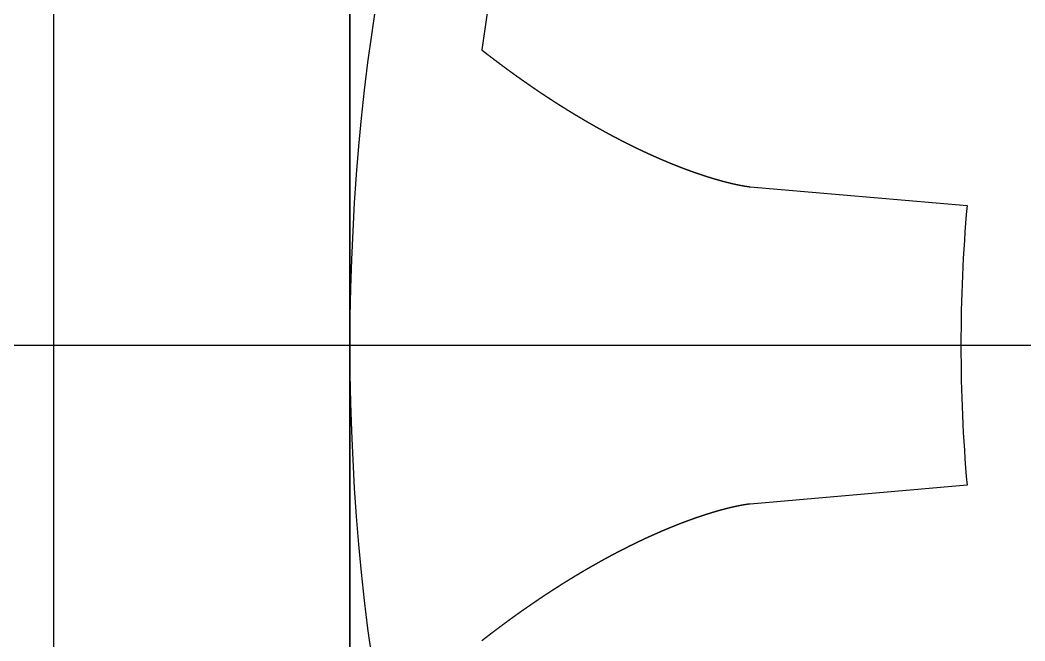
# Model space of a CAD drawing. Header units: centimetres. Extents: x -25.1 to 37.5, y -51.5 to 12.5.
# Drawn here: x 13.277 to 13.956, y -37.45 to -37.03 of the extents above; entities that cross this region are included whole.
import ezdxf

# ---------------------------------------------------------------- set-up
doc = ezdxf.new("R2010")
doc.units = ezdxf.units.CM
doc.header["$MEASUREMENT"] = 0
for name, color, linetype in [('robot assembler v21_Sketch102', 7, 'Continuous'), ('robot assembler v21_Sketch75', 7, 'Continuous'), ('robot assembler v21_Sketch76', 7, 'Continuous'), ('robot assembler v21_Sketch85', 7, 'Continuous'), ('robot assembler v21_Sketch86', 7, 'Continuous')]:
    doc.layers.add(name, color=color, linetype=linetype)

msp = doc.modelspace()

# ---------------------------------------------------------------- linework, layer by layer
at = {"layer": 'robot assembler v21_Sketch102'}
msp.add_line((13.3, -36.53, 49.1), (13.3, -38, 49.1), dxfattribs=at)
at = {"layer": 'robot assembler v21_Sketch75'}
for p, q in [((13.77018, -37.14291, 50.1), (13.77026, -37.14292, 50.1)), ((13.77026, -37.14292, 50.1), (13.9166, -37.15566, 50.1)), ((13.9166, -37.34434, 50.1), (13.77026, -37.35708, 50.1)), ((13.77026, -37.35708, 50.1), (13.77018, -37.35709, 50.1))]:
    msp.add_line(p, q, dxfattribs=at)
for radius, start, end in [(1.425, 166.87159, 171.95194), (1.0875, 175.02358, 184.97642)]:
    msp.add_arc((15, -37.25, 50.1), radius, start, end, dxfattribs=at)
for points in [[(13.58903, -37.05049, 50.1), (13.58925, -37.05066, 50.1), (13.58968, -37.051, 50.1), (13.59033, -37.05151, 50.1), (13.5912, -37.05218, 50.1), (13.59228, -37.05301, 50.1), (13.59335, -37.05385, 50.1), (13.59443, -37.05467, 50.1), (13.59551, -37.0555, 50.1), (13.59658, -37.05632, 50.1), (13.59766, -37.05713, 50.1), (13.59873, -37.05794, 50.1), (13.5998, -37.05875, 50.1), (13.60088, -37.05955, 50.1), (13.60195, -37.06035, 50.1), (13.60302, -37.06115, 50.1), (13.60409, -37.06194, 50.1), (13.60515, -37.06273, 50.1), (13.60622, -37.06351, 50.1), (13.60729, -37.06429, 50.1), (13.60835, -37.06507, 50.1), (13.60941, -37.06584, 50.1), (13.61048, -37.06661, 50.1), (13.61154, -37.06737, 50.1), (13.6126, -37.06813, 50.1), (13.61366, -37.06888, 50.1), (13.61471, -37.06964, 50.1), (13.61577, -37.07038, 50.1), (13.61682, -37.07113, 50.1), (13.61788, -37.07187, 50.1), (13.61893, -37.0726, 50.1), (13.61998, -37.07333, 50.1), (13.62103, -37.07406, 50.1), (13.62208, -37.07478, 50.1), (13.62313, -37.0755, 50.1), (13.62417, -37.07622, 50.1), (13.62522, -37.07693, 50.1), (13.62626, -37.07764, 50.1), (13.6273, -37.07834, 50.1), (13.62834, -37.07904, 50.1), (13.62938, -37.07973, 50.1), (13.63042, -37.08042, 50.1), (13.63145, -37.08111, 50.1), (13.63249, -37.08179, 50.1), (13.63352, -37.08247, 50.1), (13.63455, -37.08315, 50.1), (13.63558, -37.08382, 50.1), (13.63661, -37.08449, 50.1), (13.63764, -37.08515, 50.1), (13.63866, -37.08581, 50.1), (13.63968, -37.08646, 50.1), (13.6407, -37.08711, 50.1), (13.64172, -37.08776, 50.1), (13.64274, -37.0884, 50.1), (13.64376, -37.08904, 50.1), (13.64477, -37.08968, 50.1), (13.64578, -37.09031, 50.1), (13.64679, -37.09093, 50.1), (13.6478, -37.09156, 50.1), (13.64881, -37.09218, 50.1), (13.64981, -37.09279, 50.1), (13.65082, -37.0934, 50.1), (13.65182, -37.09401, 50.1), (13.65282, -37.09461, 50.1), (13.65382, -37.09521, 50.1), (13.65481, -37.09581, 50.1), (13.6558, -37.0964, 50.1), (13.6568, -37.09698, 50.1), (13.65778, -37.09757, 50.1), (13.65877, -37.09814, 50.1), (13.65976, -37.09872, 50.1), (13.66074, -37.09929, 50.1), (13.66172, -37.09986, 50.1), (13.6627, -37.10042, 50.1), (13.66368, -37.10098, 50.1), (13.66465, -37.10153, 50.1), (13.66562, -37.10208, 50.1), (13.66659, -37.10263, 50.1), (13.66756, -37.10317, 50.1), (13.66852, -37.10371, 50.1), (13.66949, -37.10425, 50.1), (13.67045, -37.10478, 50.1), (13.67141, -37.10531, 50.1), (13.67236, -37.10583, 50.1), (13.67331, -37.10635, 50.1), (13.67427, -37.10686, 50.1), (13.67521, -37.10737, 50.1), (13.67616, -37.10788, 50.1), (13.6771, -37.10839, 50.1), (13.67804, -37.10888, 50.1), (13.67898, -37.10938, 50.1), (13.67992, -37.10987, 50.1), (13.68085, -37.11036, 50.1), (13.68178, -37.11084, 50.1), (13.68271, -37.11132, 50.1), (13.68363, -37.1118, 50.1), (13.68456, -37.11227, 50.1), (13.68548, -37.11274, 50.1), (13.68639, -37.1132, 50.1), (13.68731, -37.11366, 50.1), (13.68822, -37.11412, 50.1), (13.68913, -37.11457, 50.1), (13.69003, -37.11502, 50.1), (13.69093, -37.11546, 50.1), (13.69183, -37.1159, 50.1), (13.69273, -37.11634, 50.1), (13.69362, -37.11677, 50.1), (13.69451, -37.1172, 50.1), (13.6954, -37.11762, 50.1), (13.69629, -37.11804, 50.1), (13.69717, -37.11846, 50.1), (13.69804, -37.11887, 50.1), (13.69892, -37.11928, 50.1), (13.69979, -37.11969, 50.1), (13.70066, -37.12009, 50.1), (13.70152, -37.12049, 50.1), (13.70239, -37.12088, 50.1), (13.70325, -37.12127, 50.1), (13.7041, -37.12166, 50.1), (13.70495, -37.12204, 50.1), (13.7058, -37.12242, 50.1), (13.70665, -37.12279, 50.1), (13.70749, -37.12316, 50.1), (13.70833, -37.12353, 50.1), (13.70916, -37.12389, 50.1), (13.70999, -37.12425, 50.1), (13.71082, -37.12461, 50.1), (13.71164, -37.12496, 50.1), (13.71246, -37.12531, 50.1), (13.71328, -37.12565, 50.1), (13.71409, -37.12599, 50.1), (13.7149, -37.12633, 50.1), (13.7157, -37.12666, 50.1), (13.7165, -37.12699, 50.1), (13.7173, -37.12732, 50.1), (13.7181, -37.12764, 50.1), (13.71888, -37.12796, 50.1), (13.71967, -37.12827, 50.1), (13.72045, -37.12858, 50.1), (13.72123, -37.12889, 50.1), (13.722, -37.12919, 50.1), (13.72277, -37.12949, 50.1), (13.72354, -37.12979, 50.1), (13.7243, -37.13008, 50.1), (13.72505, -37.13037, 50.1), (13.7258, -37.13065, 50.1), (13.72655, -37.13093, 50.1), (13.7273, -37.13121, 50.1), (13.72804, -37.13148, 50.1), (13.72877, -37.13175, 50.1), (13.7295, -37.13202, 50.1), (13.73023, -37.13228, 50.1), (13.73095, -37.13254, 50.1), (13.73166, -37.1328, 50.1), (13.73237, -37.13305, 50.1), (13.73308, -37.1333, 50.1), (13.73378, -37.13354, 50.1), (13.73448, -37.13378, 50.1), (13.73517, -37.13402, 50.1), (13.73586, -37.13425, 50.1), (13.73655, -37.13448, 50.1), (13.73722, -37.13471, 50.1), (13.7379, -37.13494, 50.1), (13.73857, -37.13516, 50.1), (13.73923, -37.13537, 50.1), (13.73989, -37.13559, 50.1), (13.74054, -37.13579, 50.1), (13.74119, -37.136, 50.1), (13.74183, -37.1362, 50.1), (13.74246, -37.1364, 50.1), (13.7431, -37.1366, 50.1), (13.74372, -37.13679, 50.1), (13.74434, -37.13698, 50.1), (13.74496, -37.13717, 50.1), (13.74557, -37.13735, 50.1), (13.74617, -37.13753, 50.1), (13.74677, -37.1377, 50.1), (13.74736, -37.13788, 50.1), (13.74795, -37.13804, 50.1), (13.74853, -37.13821, 50.1), (13.7491, -37.13837, 50.1), (13.74967, -37.13853, 50.1), (13.75023, -37.13869, 50.1), (13.75079, -37.13884, 50.1), (13.75134, -37.13899, 50.1), (13.75189, -37.13914, 50.1), (13.75242, -37.13928, 50.1), (13.75296, -37.13942, 50.1), (13.75348, -37.13956, 50.1), (13.754, -37.13969, 50.1), (13.75451, -37.13982, 50.1), (13.75502, -37.13995, 50.1), (13.75552, -37.14007, 50.1), (13.75601, -37.14019, 50.1), (13.7565, -37.14031, 50.1), (13.75698, -37.14043, 50.1), (13.75745, -37.14054, 50.1), (13.75791, -37.14065, 50.1), (13.75837, -37.14076, 50.1), (13.75882, -37.14086, 50.1), (13.75927, -37.14096, 50.1), (13.7597, -37.14106, 50.1), (13.76013, -37.14115, 50.1), (13.76055, -37.14124, 50.1), (13.76097, -37.14133, 50.1), (13.76137, -37.14142, 50.1), (13.76177, -37.1415, 50.1), (13.76216, -37.14158, 50.1), (13.76255, -37.14166, 50.1), (13.76292, -37.14174, 50.1), (13.76329, -37.14181, 50.1), (13.76365, -37.14188, 50.1), (13.764, -37.14195, 50.1), (13.76434, -37.14201, 50.1), (13.76468, -37.14207, 50.1), (13.765, -37.14213, 50.1), (13.76532, -37.14219, 50.1), (13.76563, -37.14225, 50.1), (13.76593, -37.1423, 50.1), (13.76622, -37.14235, 50.1), (13.7665, -37.14239, 50.1), (13.76677, -37.14244, 50.1), (13.76704, -37.14248, 50.1), (13.76729, -37.14252, 50.1), (13.76754, -37.14256, 50.1), (13.76777, -37.1426, 50.1), (13.768, -37.14263, 50.1), (13.76821, -37.14266, 50.1), (13.76842, -37.14269, 50.1), (13.76861, -37.14272, 50.1), (13.7688, -37.14275, 50.1), (13.76898, -37.14277, 50.1), (13.76914, -37.14279, 50.1), (13.76929, -37.14281, 50.1), (13.76944, -37.14283, 50.1), (13.76957, -37.14285, 50.1), (13.76969, -37.14286, 50.1), (13.7698, -37.14287, 50.1), (13.7699, -37.14288, 50.1), (13.76999, -37.14289, 50.1), (13.77007, -37.1429, 50.1), (13.77012, -37.14291, 50.1), (13.77015, -37.14291, 50.1), (13.77017, -37.14291, 50.1), (13.77018, -37.14291, 50.1)], [(13.77018, -37.35709, 50.1), (13.77017, -37.35709, 50.1), (13.77015, -37.35709, 50.1), (13.77012, -37.35709, 50.1), (13.77007, -37.3571, 50.1), (13.76999, -37.35711, 50.1), (13.7699, -37.35712, 50.1), (13.7698, -37.35713, 50.1), (13.76969, -37.35714, 50.1), (13.76957, -37.35715, 50.1), (13.76944, -37.35717, 50.1), (13.76929, -37.35719, 50.1), (13.76914, -37.35721, 50.1), (13.76898, -37.35723, 50.1), (13.7688, -37.35725, 50.1), (13.76861, -37.35728, 50.1), (13.76842, -37.35731, 50.1), (13.76821, -37.35734, 50.1), (13.768, -37.35737, 50.1), (13.76777, -37.3574, 50.1), (13.76754, -37.35744, 50.1), (13.76729, -37.35748, 50.1), (13.76704, -37.35752, 50.1), (13.76677, -37.35756, 50.1), (13.7665, -37.35761, 50.1), (13.76622, -37.35765, 50.1), (13.76593, -37.3577, 50.1), (13.76563, -37.35775, 50.1), (13.76532, -37.35781, 50.1), (13.765, -37.35787, 50.1), (13.76468, -37.35793, 50.1), (13.76434, -37.35799, 50.1), (13.764, -37.35805, 50.1), (13.76365, -37.35812, 50.1), (13.76329, -37.35819, 50.1), (13.76292, -37.35826, 50.1), (13.76255, -37.35834, 50.1), (13.76216, -37.35842, 50.1), (13.76177, -37.3585, 50.1), (13.76137, -37.35858, 50.1), (13.76097, -37.35867, 50.1), (13.76055, -37.35876, 50.1), (13.76013, -37.35885, 50.1), (13.7597, -37.35894, 50.1), (13.75927, -37.35904, 50.1), (13.75882, -37.35914, 50.1), (13.75837, -37.35924, 50.1), (13.75791, -37.35935, 50.1), (13.75745, -37.35946, 50.1), (13.75698, -37.35957, 50.1), (13.7565, -37.35969, 50.1), (13.75601, -37.35981, 50.1), (13.75552, -37.35993, 50.1), (13.75502, -37.36005, 50.1), (13.75451, -37.36018, 50.1), (13.754, -37.36031, 50.1), (13.75348, -37.36044, 50.1), (13.75296, -37.36058, 50.1), (13.75242, -37.36072, 50.1), (13.75189, -37.36086, 50.1), (13.75134, -37.36101, 50.1), (13.75079, -37.36116, 50.1), (13.75023, -37.36131, 50.1), (13.74967, -37.36147, 50.1), (13.7491, -37.36163, 50.1), (13.74853, -37.36179, 50.1), (13.74795, -37.36196, 50.1), (13.74736, -37.36212, 50.1), (13.74677, -37.3623, 50.1), (13.74617, -37.36247, 50.1), (13.74557, -37.36265, 50.1), (13.74496, -37.36283, 50.1), (13.74434, -37.36302, 50.1), (13.74372, -37.36321, 50.1), (13.7431, -37.3634, 50.1), (13.74246, -37.3636, 50.1), (13.74183, -37.3638, 50.1), (13.74119, -37.364, 50.1), (13.74054, -37.36421, 50.1), (13.73989, -37.36441, 50.1), (13.73923, -37.36463, 50.1), (13.73857, -37.36484, 50.1), (13.7379, -37.36506, 50.1), (13.73722, -37.36529, 50.1), (13.73655, -37.36552, 50.1), (13.73586, -37.36575, 50.1), (13.73517, -37.36598, 50.1), (13.73448, -37.36622, 50.1), (13.73378, -37.36646, 50.1), (13.73308, -37.3667, 50.1), (13.73237, -37.36695, 50.1), (13.73166, -37.3672, 50.1), (13.73095, -37.36746, 50.1), (13.73023, -37.36772, 50.1), (13.7295, -37.36798, 50.1), (13.72877, -37.36825, 50.1), (13.72804, -37.36852, 50.1), (13.7273, -37.36879, 50.1), (13.72655, -37.36907, 50.1), (13.7258, -37.36935, 50.1), (13.72505, -37.36963, 50.1), (13.7243, -37.36992, 50.1), (13.72354, -37.37021, 50.1), (13.72277, -37.37051, 50.1), (13.722, -37.37081, 50.1), (13.72123, -37.37111, 50.1), (13.72045, -37.37142, 50.1), (13.71967, -37.37173, 50.1), (13.71888, -37.37204, 50.1), (13.7181, -37.37236, 50.1), (13.7173, -37.37268, 50.1), (13.7165, -37.37301, 50.1), (13.7157, -37.37334, 50.1), (13.7149, -37.37367, 50.1), (13.71409, -37.37401, 50.1), (13.71328, -37.37435, 50.1), (13.71246, -37.37469, 50.1), (13.71164, -37.37504, 50.1), (13.71082, -37.37539, 50.1), (13.70999, -37.37575, 50.1), (13.70916, -37.37611, 50.1), (13.70833, -37.37647, 50.1), (13.70749, -37.37684, 50.1), (13.70665, -37.37721, 50.1), (13.7058, -37.37758, 50.1), (13.70495, -37.37796, 50.1), (13.7041, -37.37834, 50.1), (13.70325, -37.37873, 50.1), (13.70239, -37.37912, 50.1), (13.70152, -37.37951, 50.1), (13.70066, -37.37991, 50.1), (13.69979, -37.38031, 50.1), (13.69892, -37.38072, 50.1), (13.69804, -37.38113, 50.1), (13.69717, -37.38154, 50.1), (13.69629, -37.38196, 50.1), (13.6954, -37.38238, 50.1), (13.69451, -37.3828, 50.1), (13.69362, -37.38323, 50.1), (13.69273, -37.38366, 50.1), (13.69183, -37.3841, 50.1), (13.69093, -37.38454, 50.1), (13.69003, -37.38498, 50.1), (13.68913, -37.38543, 50.1), (13.68822, -37.38588, 50.1), (13.68731, -37.38634, 50.1), (13.68639, -37.3868, 50.1), (13.68548, -37.38726, 50.1), (13.68456, -37.38773, 50.1), (13.68363, -37.3882, 50.1), (13.68271, -37.38868, 50.1), (13.68178, -37.38916, 50.1), (13.68085, -37.38964, 50.1), (13.67992, -37.39013, 50.1), (13.67898, -37.39062, 50.1), (13.67804, -37.39112, 50.1), (13.6771, -37.39161, 50.1), (13.67616, -37.39212, 50.1), (13.67521, -37.39263, 50.1), (13.67427, -37.39314, 50.1), (13.67331, -37.39365, 50.1), (13.67236, -37.39417, 50.1), (13.67141, -37.39469, 50.1), (13.67045, -37.39522, 50.1), (13.66949, -37.39575, 50.1), (13.66852, -37.39629, 50.1), (13.66756, -37.39683, 50.1), (13.66659, -37.39737, 50.1), (13.66562, -37.39792, 50.1), (13.66465, -37.39847, 50.1), (13.66368, -37.39902, 50.1), (13.6627, -37.39958, 50.1), (13.66172, -37.40014, 50.1), (13.66074, -37.40071, 50.1), (13.65976, -37.40128, 50.1), (13.65877, -37.40186, 50.1), (13.65778, -37.40243, 50.1), (13.6568, -37.40302, 50.1), (13.6558, -37.4036, 50.1), (13.65481, -37.40419, 50.1), (13.65382, -37.40479, 50.1), (13.65282, -37.40539, 50.1), (13.65182, -37.40599, 50.1), (13.65082, -37.4066, 50.1), (13.64981, -37.40721, 50.1), (13.64881, -37.40782, 50.1), (13.6478, -37.40844, 50.1), (13.64679, -37.40907, 50.1), (13.64578, -37.40969, 50.1), (13.64477, -37.41032, 50.1), (13.64376, -37.41096, 50.1), (13.64274, -37.4116, 50.1), (13.64172, -37.41224, 50.1), (13.6407, -37.41289, 50.1), (13.63968, -37.41354, 50.1), (13.63866, -37.41419, 50.1), (13.63764, -37.41485, 50.1), (13.63661, -37.41551, 50.1), (13.63558, -37.41618, 50.1), (13.63455, -37.41685, 50.1), (13.63352, -37.41753, 50.1), (13.63249, -37.41821, 50.1), (13.63145, -37.41889, 50.1), (13.63042, -37.41958, 50.1), (13.62938, -37.42027, 50.1), (13.62834, -37.42096, 50.1), (13.6273, -37.42166, 50.1), (13.62626, -37.42236, 50.1), (13.62522, -37.42307, 50.1), (13.62417, -37.42378, 50.1), (13.62313, -37.4245, 50.1), (13.62208, -37.42522, 50.1), (13.62103, -37.42594, 50.1), (13.61998, -37.42667, 50.1), (13.61893, -37.4274, 50.1), (13.61788, -37.42813, 50.1), (13.61682, -37.42887, 50.1), (13.61577, -37.42962, 50.1), (13.61471, -37.43036, 50.1), (13.61366, -37.43112, 50.1), (13.6126, -37.43187, 50.1), (13.61154, -37.43263, 50.1), (13.61048, -37.43339, 50.1), (13.60941, -37.43416, 50.1), (13.60835, -37.43493, 50.1), (13.60729, -37.43571, 50.1), (13.60622, -37.43649, 50.1), (13.60515, -37.43727, 50.1), (13.60409, -37.43806, 50.1), (13.60302, -37.43885, 50.1), (13.60195, -37.43965, 50.1), (13.60088, -37.44045, 50.1), (13.5998, -37.44125, 50.1), (13.59873, -37.44206, 50.1), (13.59766, -37.44287, 50.1), (13.59658, -37.44368, 50.1), (13.59551, -37.4445, 50.1), (13.59443, -37.44533, 50.1), (13.59335, -37.44615, 50.1), (13.59228, -37.44699, 50.1), (13.5912, -37.44782, 50.1), (13.59033, -37.44849, 50.1), (13.58968, -37.449, 50.1), (13.58925, -37.44934, 50.1), (13.58903, -37.44951, 50.1)]]:
    msp.add_open_spline(points, degree=5, dxfattribs=at)
at = {"layer": 'robot assembler v21_Sketch76'}
for p, q in [((13.77018, -37.14291, 50.1), (13.77026, -37.14292, 50.1)), ((13.77026, -37.14292, 50.1), (13.9166, -37.15566, 50.1)), ((13.9166, -37.34434, 50.1), (13.77026, -37.35708, 50.1)), ((13.77026, -37.35708, 50.1), (13.77018, -37.35709, 50.1))]:
    msp.add_line(p, q, dxfattribs=at)
for radius, start, end in [(1.425, 166.87159, 171.95194), (1.0875, 175.02358, 184.97642)]:
    msp.add_arc((15, -37.25, 50.1), radius, start, end, dxfattribs=at)
for points in [[(13.58903, -37.05049, 50.1), (13.58925, -37.05066, 50.1), (13.58968, -37.051, 50.1), (13.59033, -37.05151, 50.1), (13.5912, -37.05218, 50.1), (13.59228, -37.05301, 50.1), (13.59335, -37.05385, 50.1), (13.59443, -37.05467, 50.1), (13.59551, -37.0555, 50.1), (13.59658, -37.05632, 50.1), (13.59766, -37.05713, 50.1), (13.59873, -37.05794, 50.1), (13.5998, -37.05875, 50.1), (13.60088, -37.05955, 50.1), (13.60195, -37.06035, 50.1), (13.60302, -37.06115, 50.1), (13.60409, -37.06194, 50.1), (13.60515, -37.06273, 50.1), (13.60622, -37.06351, 50.1), (13.60729, -37.06429, 50.1), (13.60835, -37.06507, 50.1), (13.60941, -37.06584, 50.1), (13.61048, -37.06661, 50.1), (13.61154, -37.06737, 50.1), (13.6126, -37.06813, 50.1), (13.61366, -37.06888, 50.1), (13.61471, -37.06964, 50.1), (13.61577, -37.07038, 50.1), (13.61682, -37.07113, 50.1), (13.61788, -37.07187, 50.1), (13.61893, -37.0726, 50.1), (13.61998, -37.07333, 50.1), (13.62103, -37.07406, 50.1), (13.62208, -37.07478, 50.1), (13.62313, -37.0755, 50.1), (13.62417, -37.07622, 50.1), (13.62522, -37.07693, 50.1), (13.62626, -37.07764, 50.1), (13.6273, -37.07834, 50.1), (13.62834, -37.07904, 50.1), (13.62938, -37.07973, 50.1), (13.63042, -37.08042, 50.1), (13.63145, -37.08111, 50.1), (13.63249, -37.08179, 50.1), (13.63352, -37.08247, 50.1), (13.63455, -37.08315, 50.1), (13.63558, -37.08382, 50.1), (13.63661, -37.08449, 50.1), (13.63764, -37.08515, 50.1), (13.63866, -37.08581, 50.1), (13.63968, -37.08646, 50.1), (13.6407, -37.08711, 50.1), (13.64172, -37.08776, 50.1), (13.64274, -37.0884, 50.1), (13.64376, -37.08904, 50.1), (13.64477, -37.08968, 50.1), (13.64578, -37.09031, 50.1), (13.64679, -37.09093, 50.1), (13.6478, -37.09156, 50.1), (13.64881, -37.09218, 50.1), (13.64981, -37.09279, 50.1), (13.65082, -37.0934, 50.1), (13.65182, -37.09401, 50.1), (13.65282, -37.09461, 50.1), (13.65382, -37.09521, 50.1), (13.65481, -37.09581, 50.1), (13.6558, -37.0964, 50.1), (13.6568, -37.09698, 50.1), (13.65778, -37.09757, 50.1), (13.65877, -37.09814, 50.1), (13.65976, -37.09872, 50.1), (13.66074, -37.09929, 50.1), (13.66172, -37.09986, 50.1), (13.6627, -37.10042, 50.1), (13.66368, -37.10098, 50.1), (13.66465, -37.10153, 50.1), (13.66562, -37.10208, 50.1), (13.66659, -37.10263, 50.1), (13.66756, -37.10317, 50.1), (13.66852, -37.10371, 50.1), (13.66949, -37.10425, 50.1), (13.67045, -37.10478, 50.1), (13.67141, -37.10531, 50.1), (13.67236, -37.10583, 50.1), (13.67331, -37.10635, 50.1), (13.67427, -37.10686, 50.1), (13.67521, -37.10737, 50.1), (13.67616, -37.10788, 50.1), (13.6771, -37.10839, 50.1), (13.67804, -37.10888, 50.1), (13.67898, -37.10938, 50.1), (13.67992, -37.10987, 50.1), (13.68085, -37.11036, 50.1), (13.68178, -37.11084, 50.1), (13.68271, -37.11132, 50.1), (13.68363, -37.1118, 50.1), (13.68456, -37.11227, 50.1), (13.68548, -37.11274, 50.1), (13.68639, -37.1132, 50.1), (13.68731, -37.11366, 50.1), (13.68822, -37.11412, 50.1), (13.68913, -37.11457, 50.1), (13.69003, -37.11502, 50.1), (13.69093, -37.11546, 50.1), (13.69183, -37.1159, 50.1), (13.69273, -37.11634, 50.1), (13.69362, -37.11677, 50.1), (13.69451, -37.1172, 50.1), (13.6954, -37.11762, 50.1), (13.69629, -37.11804, 50.1), (13.69717, -37.11846, 50.1), (13.69804, -37.11887, 50.1), (13.69892, -37.11928, 50.1), (13.69979, -37.11969, 50.1), (13.70066, -37.12009, 50.1), (13.70152, -37.12049, 50.1), (13.70239, -37.12088, 50.1), (13.70325, -37.12127, 50.1), (13.7041, -37.12166, 50.1), (13.70495, -37.12204, 50.1), (13.7058, -37.12242, 50.1), (13.70665, -37.12279, 50.1), (13.70749, -37.12316, 50.1), (13.70833, -37.12353, 50.1), (13.70916, -37.12389, 50.1), (13.70999, -37.12425, 50.1), (13.71082, -37.12461, 50.1), (13.71164, -37.12496, 50.1), (13.71246, -37.12531, 50.1), (13.71328, -37.12565, 50.1), (13.71409, -37.12599, 50.1), (13.7149, -37.12633, 50.1), (13.7157, -37.12666, 50.1), (13.7165, -37.12699, 50.1), (13.7173, -37.12732, 50.1), (13.7181, -37.12764, 50.1), (13.71888, -37.12796, 50.1), (13.71967, -37.12827, 50.1), (13.72045, -37.12858, 50.1), (13.72123, -37.12889, 50.1), (13.722, -37.12919, 50.1), (13.72277, -37.12949, 50.1), (13.72354, -37.12979, 50.1), (13.7243, -37.13008, 50.1), (13.72505, -37.13037, 50.1), (13.7258, -37.13065, 50.1), (13.72655, -37.13093, 50.1), (13.7273, -37.13121, 50.1), (13.72804, -37.13148, 50.1), (13.72877, -37.13175, 50.1), (13.7295, -37.13202, 50.1), (13.73023, -37.13228, 50.1), (13.73095, -37.13254, 50.1), (13.73166, -37.1328, 50.1), (13.73237, -37.13305, 50.1), (13.73308, -37.1333, 50.1), (13.73378, -37.13354, 50.1), (13.73448, -37.13378, 50.1), (13.73517, -37.13402, 50.1), (13.73586, -37.13425, 50.1), (13.73655, -37.13448, 50.1), (13.73722, -37.13471, 50.1), (13.7379, -37.13494, 50.1), (13.73857, -37.13516, 50.1), (13.73923, -37.13537, 50.1), (13.73989, -37.13559, 50.1), (13.74054, -37.13579, 50.1), (13.74119, -37.136, 50.1), (13.74183, -37.1362, 50.1), (13.74246, -37.1364, 50.1), (13.7431, -37.1366, 50.1), (13.74372, -37.13679, 50.1), (13.74434, -37.13698, 50.1), (13.74496, -37.13717, 50.1), (13.74557, -37.13735, 50.1), (13.74617, -37.13753, 50.1), (13.74677, -37.1377, 50.1), (13.74736, -37.13788, 50.1), (13.74795, -37.13804, 50.1), (13.74853, -37.13821, 50.1), (13.7491, -37.13837, 50.1), (13.74967, -37.13853, 50.1), (13.75023, -37.13869, 50.1), (13.75079, -37.13884, 50.1), (13.75134, -37.13899, 50.1), (13.75189, -37.13914, 50.1), (13.75242, -37.13928, 50.1), (13.75296, -37.13942, 50.1), (13.75348, -37.13956, 50.1), (13.754, -37.13969, 50.1), (13.75451, -37.13982, 50.1), (13.75502, -37.13995, 50.1), (13.75552, -37.14007, 50.1), (13.75601, -37.14019, 50.1), (13.7565, -37.14031, 50.1), (13.75698, -37.14043, 50.1), (13.75745, -37.14054, 50.1), (13.75791, -37.14065, 50.1), (13.75837, -37.14076, 50.1), (13.75882, -37.14086, 50.1), (13.75927, -37.14096, 50.1), (13.7597, -37.14106, 50.1), (13.76013, -37.14115, 50.1), (13.76055, -37.14124, 50.1), (13.76097, -37.14133, 50.1), (13.76137, -37.14142, 50.1), (13.76177, -37.1415, 50.1), (13.76216, -37.14158, 50.1), (13.76255, -37.14166, 50.1), (13.76292, -37.14174, 50.1), (13.76329, -37.14181, 50.1), (13.76365, -37.14188, 50.1), (13.764, -37.14195, 50.1), (13.76434, -37.14201, 50.1), (13.76468, -37.14207, 50.1), (13.765, -37.14213, 50.1), (13.76532, -37.14219, 50.1), (13.76563, -37.14225, 50.1), (13.76593, -37.1423, 50.1), (13.76622, -37.14235, 50.1), (13.7665, -37.14239, 50.1), (13.76677, -37.14244, 50.1), (13.76704, -37.14248, 50.1), (13.76729, -37.14252, 50.1), (13.76754, -37.14256, 50.1), (13.76777, -37.1426, 50.1), (13.768, -37.14263, 50.1), (13.76821, -37.14266, 50.1), (13.76842, -37.14269, 50.1), (13.76861, -37.14272, 50.1), (13.7688, -37.14275, 50.1), (13.76898, -37.14277, 50.1), (13.76914, -37.14279, 50.1), (13.76929, -37.14281, 50.1), (13.76944, -37.14283, 50.1), (13.76957, -37.14285, 50.1), (13.76969, -37.14286, 50.1), (13.7698, -37.14287, 50.1), (13.7699, -37.14288, 50.1), (13.76999, -37.14289, 50.1), (13.77007, -37.1429, 50.1), (13.77012, -37.14291, 50.1), (13.77015, -37.14291, 50.1), (13.77017, -37.14291, 50.1), (13.77018, -37.14291, 50.1)], [(13.77018, -37.35709, 50.1), (13.77017, -37.35709, 50.1), (13.77015, -37.35709, 50.1), (13.77012, -37.35709, 50.1), (13.77007, -37.3571, 50.1), (13.76999, -37.35711, 50.1), (13.7699, -37.35712, 50.1), (13.7698, -37.35713, 50.1), (13.76969, -37.35714, 50.1), (13.76957, -37.35715, 50.1), (13.76944, -37.35717, 50.1), (13.76929, -37.35719, 50.1), (13.76914, -37.35721, 50.1), (13.76898, -37.35723, 50.1), (13.7688, -37.35725, 50.1), (13.76861, -37.35728, 50.1), (13.76842, -37.35731, 50.1), (13.76821, -37.35734, 50.1), (13.768, -37.35737, 50.1), (13.76777, -37.3574, 50.1), (13.76754, -37.35744, 50.1), (13.76729, -37.35748, 50.1), (13.76704, -37.35752, 50.1), (13.76677, -37.35756, 50.1), (13.7665, -37.35761, 50.1), (13.76622, -37.35765, 50.1), (13.76593, -37.3577, 50.1), (13.76563, -37.35775, 50.1), (13.76532, -37.35781, 50.1), (13.765, -37.35787, 50.1), (13.76468, -37.35793, 50.1), (13.76434, -37.35799, 50.1), (13.764, -37.35805, 50.1), (13.76365, -37.35812, 50.1), (13.76329, -37.35819, 50.1), (13.76292, -37.35826, 50.1), (13.76255, -37.35834, 50.1), (13.76216, -37.35842, 50.1), (13.76177, -37.3585, 50.1), (13.76137, -37.35858, 50.1), (13.76097, -37.35867, 50.1), (13.76055, -37.35876, 50.1), (13.76013, -37.35885, 50.1), (13.7597, -37.35894, 50.1), (13.75927, -37.35904, 50.1), (13.75882, -37.35914, 50.1), (13.75837, -37.35924, 50.1), (13.75791, -37.35935, 50.1), (13.75745, -37.35946, 50.1), (13.75698, -37.35957, 50.1), (13.7565, -37.35969, 50.1), (13.75601, -37.35981, 50.1), (13.75552, -37.35993, 50.1), (13.75502, -37.36005, 50.1), (13.75451, -37.36018, 50.1), (13.754, -37.36031, 50.1), (13.75348, -37.36044, 50.1), (13.75296, -37.36058, 50.1), (13.75242, -37.36072, 50.1), (13.75189, -37.36086, 50.1), (13.75134, -37.36101, 50.1), (13.75079, -37.36116, 50.1), (13.75023, -37.36131, 50.1), (13.74967, -37.36147, 50.1), (13.7491, -37.36163, 50.1), (13.74853, -37.36179, 50.1), (13.74795, -37.36196, 50.1), (13.74736, -37.36212, 50.1), (13.74677, -37.3623, 50.1), (13.74617, -37.36247, 50.1), (13.74557, -37.36265, 50.1), (13.74496, -37.36283, 50.1), (13.74434, -37.36302, 50.1), (13.74372, -37.36321, 50.1), (13.7431, -37.3634, 50.1), (13.74246, -37.3636, 50.1), (13.74183, -37.3638, 50.1), (13.74119, -37.364, 50.1), (13.74054, -37.36421, 50.1), (13.73989, -37.36441, 50.1), (13.73923, -37.36463, 50.1), (13.73857, -37.36484, 50.1), (13.7379, -37.36506, 50.1), (13.73722, -37.36529, 50.1), (13.73655, -37.36552, 50.1), (13.73586, -37.36575, 50.1), (13.73517, -37.36598, 50.1), (13.73448, -37.36622, 50.1), (13.73378, -37.36646, 50.1), (13.73308, -37.3667, 50.1), (13.73237, -37.36695, 50.1), (13.73166, -37.3672, 50.1), (13.73095, -37.36746, 50.1), (13.73023, -37.36772, 50.1), (13.7295, -37.36798, 50.1), (13.72877, -37.36825, 50.1), (13.72804, -37.36852, 50.1), (13.7273, -37.36879, 50.1), (13.72655, -37.36907, 50.1), (13.7258, -37.36935, 50.1), (13.72505, -37.36963, 50.1), (13.7243, -37.36992, 50.1), (13.72354, -37.37021, 50.1), (13.72277, -37.37051, 50.1), (13.722, -37.37081, 50.1), (13.72123, -37.37111, 50.1), (13.72045, -37.37142, 50.1), (13.71967, -37.37173, 50.1), (13.71888, -37.37204, 50.1), (13.7181, -37.37236, 50.1), (13.7173, -37.37268, 50.1), (13.7165, -37.37301, 50.1), (13.7157, -37.37334, 50.1), (13.7149, -37.37367, 50.1), (13.71409, -37.37401, 50.1), (13.71328, -37.37435, 50.1), (13.71246, -37.37469, 50.1), (13.71164, -37.37504, 50.1), (13.71082, -37.37539, 50.1), (13.70999, -37.37575, 50.1), (13.70916, -37.37611, 50.1), (13.70833, -37.37647, 50.1), (13.70749, -37.37684, 50.1), (13.70665, -37.37721, 50.1), (13.7058, -37.37758, 50.1), (13.70495, -37.37796, 50.1), (13.7041, -37.37834, 50.1), (13.70325, -37.37873, 50.1), (13.70239, -37.37912, 50.1), (13.70152, -37.37951, 50.1), (13.70066, -37.37991, 50.1), (13.69979, -37.38031, 50.1), (13.69892, -37.38072, 50.1), (13.69804, -37.38113, 50.1), (13.69717, -37.38154, 50.1), (13.69629, -37.38196, 50.1), (13.6954, -37.38238, 50.1), (13.69451, -37.3828, 50.1), (13.69362, -37.38323, 50.1), (13.69273, -37.38366, 50.1), (13.69183, -37.3841, 50.1), (13.69093, -37.38454, 50.1), (13.69003, -37.38498, 50.1), (13.68913, -37.38543, 50.1), (13.68822, -37.38588, 50.1), (13.68731, -37.38634, 50.1), (13.68639, -37.3868, 50.1), (13.68548, -37.38726, 50.1), (13.68456, -37.38773, 50.1), (13.68363, -37.3882, 50.1), (13.68271, -37.38868, 50.1), (13.68178, -37.38916, 50.1), (13.68085, -37.38964, 50.1), (13.67992, -37.39013, 50.1), (13.67898, -37.39062, 50.1), (13.67804, -37.39112, 50.1), (13.6771, -37.39161, 50.1), (13.67616, -37.39212, 50.1), (13.67521, -37.39263, 50.1), (13.67427, -37.39314, 50.1), (13.67331, -37.39365, 50.1), (13.67236, -37.39417, 50.1), (13.67141, -37.39469, 50.1), (13.67045, -37.39522, 50.1), (13.66949, -37.39575, 50.1), (13.66852, -37.39629, 50.1), (13.66756, -37.39683, 50.1), (13.66659, -37.39737, 50.1), (13.66562, -37.39792, 50.1), (13.66465, -37.39847, 50.1), (13.66368, -37.39902, 50.1), (13.6627, -37.39958, 50.1), (13.66172, -37.40014, 50.1), (13.66074, -37.40071, 50.1), (13.65976, -37.40128, 50.1), (13.65877, -37.40186, 50.1), (13.65778, -37.40243, 50.1), (13.6568, -37.40302, 50.1), (13.6558, -37.4036, 50.1), (13.65481, -37.40419, 50.1), (13.65382, -37.40479, 50.1), (13.65282, -37.40539, 50.1), (13.65182, -37.40599, 50.1), (13.65082, -37.4066, 50.1), (13.64981, -37.40721, 50.1), (13.64881, -37.40782, 50.1), (13.6478, -37.40844, 50.1), (13.64679, -37.40907, 50.1), (13.64578, -37.40969, 50.1), (13.64477, -37.41032, 50.1), (13.64376, -37.41096, 50.1), (13.64274, -37.4116, 50.1), (13.64172, -37.41224, 50.1), (13.6407, -37.41289, 50.1), (13.63968, -37.41354, 50.1), (13.63866, -37.41419, 50.1), (13.63764, -37.41485, 50.1), (13.63661, -37.41551, 50.1), (13.63558, -37.41618, 50.1), (13.63455, -37.41685, 50.1), (13.63352, -37.41753, 50.1), (13.63249, -37.41821, 50.1), (13.63145, -37.41889, 50.1), (13.63042, -37.41958, 50.1), (13.62938, -37.42027, 50.1), (13.62834, -37.42096, 50.1), (13.6273, -37.42166, 50.1), (13.62626, -37.42236, 50.1), (13.62522, -37.42307, 50.1), (13.62417, -37.42378, 50.1), (13.62313, -37.4245, 50.1), (13.62208, -37.42522, 50.1), (13.62103, -37.42594, 50.1), (13.61998, -37.42667, 50.1), (13.61893, -37.4274, 50.1), (13.61788, -37.42813, 50.1), (13.61682, -37.42887, 50.1), (13.61577, -37.42962, 50.1), (13.61471, -37.43036, 50.1), (13.61366, -37.43112, 50.1), (13.6126, -37.43187, 50.1), (13.61154, -37.43263, 50.1), (13.61048, -37.43339, 50.1), (13.60941, -37.43416, 50.1), (13.60835, -37.43493, 50.1), (13.60729, -37.43571, 50.1), (13.60622, -37.43649, 50.1), (13.60515, -37.43727, 50.1), (13.60409, -37.43806, 50.1), (13.60302, -37.43885, 50.1), (13.60195, -37.43965, 50.1), (13.60088, -37.44045, 50.1), (13.5998, -37.44125, 50.1), (13.59873, -37.44206, 50.1), (13.59766, -37.44287, 50.1), (13.59658, -37.44368, 50.1), (13.59551, -37.4445, 50.1), (13.59443, -37.44533, 50.1), (13.59335, -37.44615, 50.1), (13.59228, -37.44699, 50.1), (13.5912, -37.44782, 50.1), (13.59033, -37.44849, 50.1), (13.58968, -37.449, 50.1), (13.58925, -37.44934, 50.1), (13.58903, -37.44951, 50.1)]]:
    msp.add_open_spline(points, degree=5, dxfattribs=at)
at = {"layer": 'robot assembler v21_Sketch85'}
for p, q in [((13.5, -31.92632, 24.9), (13.5, -39.1, 24.9)), ((13.5, -39.1, 23), (13.5, -31.92632, 23)), ((13.5, -33, 23.9), (13.5, -38, 23.9)), ((13.5, -38, 24.9), (13.5, -33, 24.9))]:
    msp.add_line(p, q, dxfattribs=at)
at = {"layer": 'robot assembler v21_Sketch86'}
msp.add_line((19.5, -37.25, 23.9), (10.5, -37.25, 23.9), dxfattribs=at)
at = {"layer": 'robot assembler v21_Sketch86', "extrusion": (0, -2.44929e-16, -1)}
msp.add_circle((-15, -37.25, -23.9), 1.5, dxfattribs=at)

doc.saveas('drawing.dxf')
